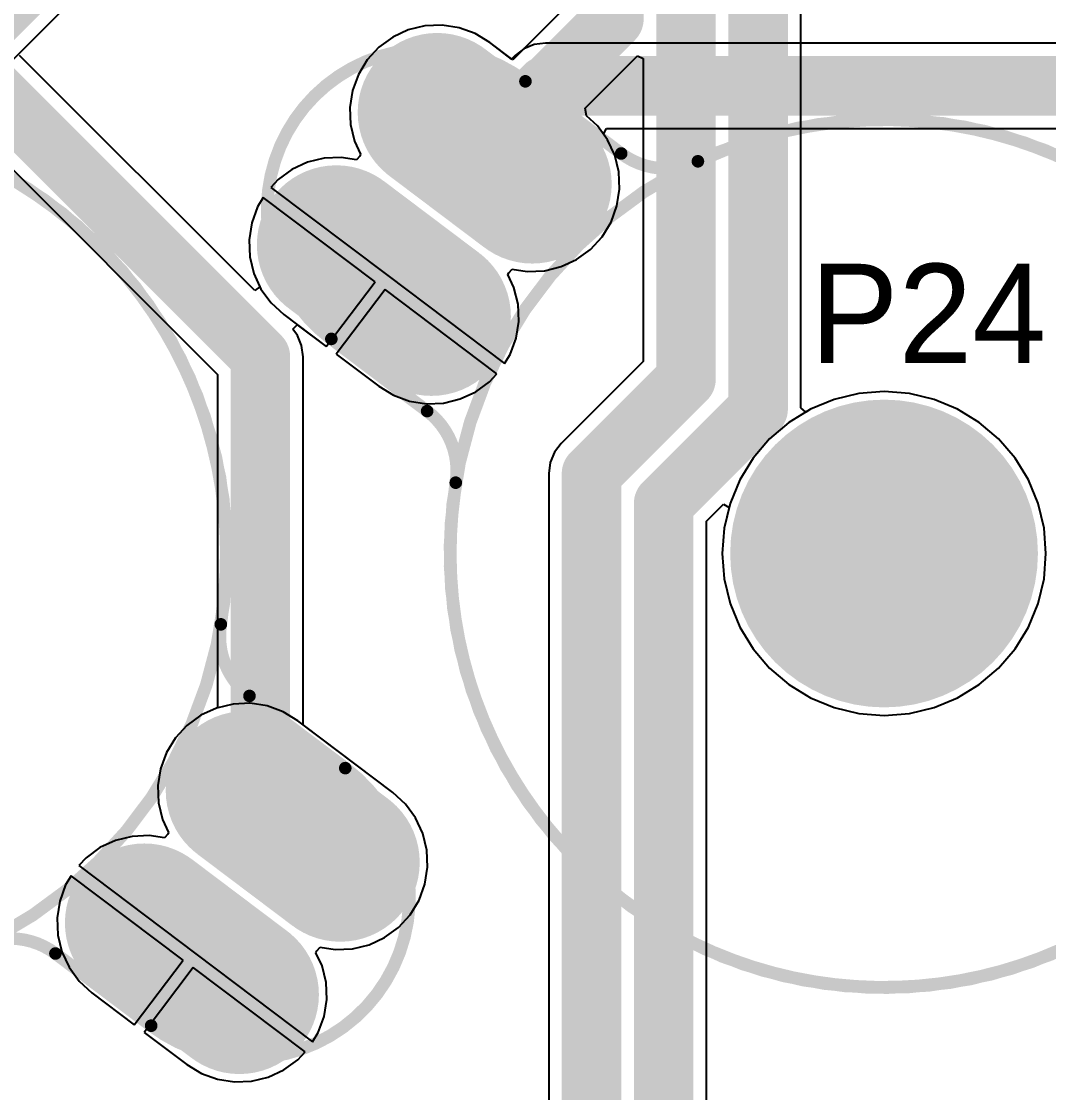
# Model space of a CAD drawing. Header units: millimetres. Extents: x -0.01 to 6.54, y 0.01 to 3.19.
# Drawn here: x 3.014 to 3.83, y 1.911 to 2.761 of the extents above; entities that cross this region are included whole.
import ezdxf

# ---------------------------------------------------------------- set-up
doc = ezdxf.new("R2010")
doc.units = ezdxf.units.MM
doc.header["$MEASUREMENT"] = 0
for name, color, linetype in [('BottomLayer', 5, 'Continuous'), ('BottomSolder', 6, 'Continuous'), ('MultiLayer', 9, 'Continuous'), ('PadHoleLayer', 156, 'Continuous'), ('TopLayer', 1, 'Continuous'), ('TopOverlay', 2, 'Continuous'), ('TopSolder', 216, 'Continuous'), ('ViaHoleLayer', 16, 'Continuous')]:
    doc.layers.add(name, color=color, linetype=linetype)

msp = doc.modelspace()

# ---------------------------------------------------------------- linework, layer by layer
at = {"layer": 'BottomLayer'}
for p, q in [((3.32149, 2.75435), (3.30915, 2.74863)), ((3.33471, 2.75755), (3.32149, 2.75435)), ((3.3483, 2.75812), (3.33471, 2.75755)), ((3.36174, 2.75602), (3.3483, 2.75812)), ((3.37451, 2.75134), (3.36174, 2.75602)), ((3.30915, 2.74863), (3.29816, 2.74061)), ((3.38613, 2.74425), (3.37451, 2.75134)), ((3.29816, 2.74061), (3.28895, 2.7306)), ((3.40347, 2.73119), (3.38613, 2.74425)), ((3.41328, 2.73937), (3.40626, 2.73398)), ((3.42146, 2.74276), (3.41328, 2.73937)), ((3.43024, 2.74391), (3.42146, 2.74276)), ((3.85524, 2.74391), (3.43024, 2.74391)), ((3.19962, 2.54744), (3.01307, 2.73398)), ((3.28895, 2.7306), (3.28187, 2.71898)), ((3.40626, 2.73398), (3.40347, 2.73119)), ((3.28187, 2.71898), (3.27719, 2.70621)), ((3.27719, 2.70621), (3.27509, 2.69277)), ((3.27509, 2.69277), (3.27565, 2.67918)), ((3.27565, 2.67918), (3.27886, 2.66596)), ((2.97505, 2.67609), (3.17018, 2.48095)), ((3.47638, 2.67163), (3.47864, 2.67609)), ((3.47962, 2.66719), (3.47638, 2.67163)), ((3.47864, 2.67609), (3.84119, 2.67609)), ((3.27886, 2.66596), (3.28364, 2.65565)), ((3.48534, 2.65485), (3.47962, 2.66719)), ((3.25471, 2.65255), (3.24149, 2.64935)), ((3.2683, 2.65312), (3.25471, 2.65255)), ((3.28035, 2.65123), (3.2683, 2.65312)), ((3.28305, 2.6542), (3.28035, 2.65123)), ((3.28364, 2.65565), (3.28305, 2.6542)), ((3.48854, 2.64163), (3.48534, 2.65485)), ((3.22915, 2.64363), (3.21816, 2.63561)), ((3.24149, 2.64935), (3.22915, 2.64363)), ((3.21816, 2.63561), (3.21235, 2.62929)), ((3.48911, 2.62804), (3.48854, 2.64163)), ((3.21235, 2.62929), (3.30511, 2.5594)), ((3.48701, 2.6146), (3.48911, 2.62804)), ((3.20634, 2.62131), (3.20187, 2.61398)), ((3.2951, 2.55442), (3.20634, 2.62131)), ((3.20187, 2.61398), (3.19719, 2.60121)), ((3.48233, 2.60183), (3.48701, 2.6146)), ((3.19719, 2.60121), (3.19509, 2.58777)), ((3.47525, 2.59021), (3.48233, 2.60183)), ((3.19509, 2.58777), (3.19565, 2.57418)), ((3.46603, 2.5802), (3.47525, 2.59021)), ((3.45505, 2.57219), (3.46603, 2.5802)), ((3.19565, 2.57418), (3.19886, 2.56096)), ((3.44271, 2.56646), (3.45505, 2.57219)), ((3.19886, 2.56096), (3.20378, 2.55034)), ((3.30511, 2.5594), (3.39786, 2.4895)), ((3.40056, 2.56017), (3.40115, 2.56161)), ((3.40534, 2.54985), (3.40056, 2.56017)), ((3.40115, 2.56161), (3.40385, 2.56458)), ((3.40385, 2.56458), (3.4159, 2.5627)), ((3.4159, 2.5627), (3.42949, 2.56326)), ((3.42949, 2.56326), (3.44271, 2.56646)), ((3.20378, 2.55034), (3.19962, 2.54744)), ((3.25635, 2.503), (3.2951, 2.55442)), ((3.40854, 2.53663), (3.40534, 2.54985)), ((3.30308, 2.5484), (3.26433, 2.49698)), ((3.39184, 2.48152), (3.30308, 2.5484)), ((3.40911, 2.52304), (3.40854, 2.53663)), ((3.22978, 2.51676), (3.23333, 2.52034)), ((3.23346, 2.51196), (3.22978, 2.51676)), ((3.23333, 2.52034), (3.25635, 2.503)), ((3.40701, 2.5096), (3.40911, 2.52304)), ((3.23685, 2.50378), (3.23346, 2.51196)), ((3.40233, 2.49683), (3.40701, 2.5096)), ((3.23801, 2.495), (3.23685, 2.50378)), ((3.23801, 2.20296), (3.23801, 2.495)), ((3.26433, 2.49698), (3.29807, 2.47156)), ((3.39786, 2.4895), (3.40233, 2.49683)), ((3.17018, 2.48095), (3.17018, 2.21647)), ((3.37505, 2.46719), (3.38603, 2.4752)), ((3.38603, 2.4752), (3.39184, 2.48152)), ((3.29807, 2.47156), (3.30968, 2.46447)), ((3.36271, 2.46146), (3.37505, 2.46719)), ((3.6789, 2.46577), (3.65929, 2.46106)), ((3.699, 2.46735), (3.6789, 2.46577)), ((3.7191, 2.46577), (3.699, 2.46735)), ((3.73871, 2.46106), (3.7191, 2.46577)), ((3.30968, 2.46447), (3.32246, 2.45979)), ((3.32246, 2.45979), (3.3359, 2.4577)), ((3.3359, 2.4577), (3.34949, 2.45826)), ((3.34949, 2.45826), (3.36271, 2.46146)), ((3.65929, 2.46106), (3.64066, 2.45334)), ((3.75734, 2.45334), (3.73871, 2.46106)), ((3.64066, 2.45334), (3.62347, 2.44281)), ((3.77454, 2.44281), (3.75734, 2.45334)), ((3.62347, 2.44281), (3.60813, 2.42971)), ((3.78987, 2.42971), (3.77454, 2.44281)), ((3.60813, 2.42971), (3.59504, 2.41438)), ((3.80297, 2.41438), (3.78987, 2.42971)), ((3.59504, 2.41438), (3.5845, 2.39718)), ((3.8135, 2.39718), (3.80297, 2.41438)), ((3.5845, 2.39718), (3.57679, 2.37855)), ((3.82122, 2.37855), (3.8135, 2.39718)), ((3.57679, 2.37855), (3.57208, 2.35895)), ((3.82593, 2.35895), (3.82122, 2.37855)), ((3.57208, 2.35895), (3.5705, 2.33884)), ((3.82751, 2.33884), (3.82593, 2.35895)), ((3.5705, 2.33884), (3.57208, 2.31874)), ((3.82593, 2.31874), (3.82751, 2.33884)), ((3.57208, 2.31874), (3.57679, 2.29913)), ((3.82122, 2.29913), (3.82593, 2.31874)), ((3.57679, 2.29913), (3.5845, 2.2805)), ((3.8135, 2.2805), (3.82122, 2.29913)), ((3.5845, 2.2805), (3.59504, 2.26331)), ((3.80297, 2.26331), (3.8135, 2.2805)), ((3.59504, 2.26331), (3.60813, 2.24798)), ((3.78987, 2.24798), (3.80297, 2.26331)), ((3.60813, 2.24798), (3.62347, 2.23488)), ((3.77454, 2.23488), (3.78987, 2.24798)), ((3.62347, 2.23488), (3.64066, 2.22434)), ((3.75734, 2.22434), (3.77454, 2.23488)), ((3.64066, 2.22434), (3.65929, 2.21663)), ((3.73871, 2.21663), (3.75734, 2.22434)), ((3.15682, 2.2105), (3.14583, 2.20248)), ((3.16916, 2.21623), (3.15682, 2.2105)), ((3.17018, 2.21647), (3.16916, 2.21623)), ((3.65929, 2.21663), (3.6789, 2.21192)), ((3.6789, 2.21192), (3.699, 2.21034)), ((3.699, 2.21034), (3.7191, 2.21192)), ((3.7191, 2.21192), (3.73871, 2.21663)), ((3.14583, 2.20248), (3.13662, 2.19248)), ((3.30925, 2.14927), (3.23801, 2.20296)), ((3.13662, 2.19248), (3.12953, 2.18086)), ((3.12953, 2.18086), (3.12485, 2.16809)), ((3.12485, 2.16809), (3.12276, 2.15465)), ((3.12276, 2.15465), (3.12332, 2.14106)), ((3.31926, 2.14006), (3.30925, 2.14927)), ((3.12332, 2.14106), (3.12652, 2.12784)), ((3.32728, 2.12907), (3.31926, 2.14006)), ((3.12652, 2.12784), (3.13131, 2.11752)), ((3.333, 2.11673), (3.32728, 2.12907)), ((3.13131, 2.11752), (3.13071, 2.11608)), ((3.33621, 2.10351), (3.333, 2.11673)), ((3.08916, 2.11123), (3.07682, 2.1055)), ((3.10238, 2.11443), (3.08916, 2.11123)), ((3.11597, 2.11499), (3.10238, 2.11443)), ((3.12802, 2.11311), (3.11597, 2.11499)), ((3.13071, 2.11608), (3.12802, 2.11311)), ((3.07682, 2.1055), (3.06583, 2.09748)), ((3.33677, 2.08992), (3.33621, 2.10351)), ((3.06583, 2.09748), (3.06002, 2.09117)), ((3.06002, 2.09117), (3.15277, 2.02128)), ((3.054, 2.08319), (3.04953, 2.07586)), ((3.14276, 2.0163), (3.054, 2.08319)), ((3.33467, 2.07648), (3.33677, 2.08992)), ((3.04953, 2.07586), (3.04485, 2.06309)), ((3.32999, 2.06371), (3.33467, 2.07648)), ((3.04485, 2.06309), (3.04276, 2.04965)), ((3.32291, 2.05209), (3.32999, 2.06371)), ((3.04276, 2.04965), (3.04332, 2.03606)), ((3.3137, 2.04208), (3.32291, 2.05209)), ((3.30271, 2.03406), (3.3137, 2.04208)), ((3.04332, 2.03606), (3.04652, 2.02284)), ((3.29037, 2.02834), (3.30271, 2.03406)), ((3.24822, 2.02204), (3.24881, 2.02349)), ((3.24881, 2.02349), (3.25151, 2.02646)), ((3.25151, 2.02646), (3.26356, 2.02457)), ((3.26356, 2.02457), (3.27715, 2.02514)), ((3.27715, 2.02514), (3.29037, 2.02834)), ((3.04652, 2.02284), (3.05225, 2.0105)), ((3.10401, 1.96488), (3.14276, 2.0163)), ((3.15277, 2.02128), (3.24553, 1.95138)), ((3.253, 2.01173), (3.24822, 2.02204)), ((3.05225, 2.0105), (3.06026, 1.99951)), ((3.15075, 2.01028), (3.112, 1.95886)), ((3.23951, 1.94339), (3.15075, 2.01028)), ((3.25621, 1.99851), (3.253, 2.01173)), ((3.06026, 1.99951), (3.07027, 1.9903)), ((3.25677, 1.98492), (3.25621, 1.99851)), ((3.07027, 1.9903), (3.10401, 1.96488)), ((3.25467, 1.97148), (3.25677, 1.98492)), ((3.24999, 1.95871), (3.25467, 1.97148)), ((3.112, 1.95886), (3.14574, 1.93343)), ((3.24553, 1.95138), (3.24999, 1.95871)), ((3.2337, 1.93708), (3.23951, 1.94339)), ((3.14574, 1.93343), (3.15735, 1.92635)), ((3.22271, 1.92906), (3.2337, 1.93708)), ((3.15735, 1.92635), (3.17012, 1.92167)), ((3.17012, 1.92167), (3.18356, 1.91957)), ((3.19715, 1.92014), (3.21037, 1.92334)), ((3.21037, 1.92334), (3.22271, 1.92906)), ((3.18356, 1.91957), (3.19715, 1.92014))]:
    msp.add_line(p, q, dxfattribs=at)
for points, const_width in [([(3.34437, 2.68884), (3.41983, 2.63197)], 0.11811), ([(2.98909, 2.71), (3.20409, 2.495)], 0.04724), ([(3.3821, 2.66186), (3.43024, 2.71)], 0.04724), ([(3.43024, 2.71), (3.85524, 2.71)], 0.04724), ([(3.3821, 2.66041), (3.3821, 2.66186)], 0.04724), ([(3.26437, 2.58384), (3.33983, 2.52697)], 0.11811), ([(3.20409, 2.14795), (3.20409, 2.495)], 0.04724), ([(3.26749, 2.09385), (3.19203, 2.15072)], 0.11811), ([(3.20409, 2.14795), (3.22976, 2.12228)], 0.04724), ([(3.18749, 1.98885), (3.11203, 2.04572)], 0.11811)]:
    msp.add_lwpolyline(points, dxfattribs=dict(at, const_width=const_width))
for points, const_width in [([(3.31484, 2.68884, 1), (3.3739, 2.68884, 1)], 0.05906), ([(3.41843, 2.71, 1), (3.44205, 2.71, 1)], 0.02362), ([(3.41843, 2.71, 1), (3.44205, 2.71, 1)], 0.02362), ([(3.3903, 2.63197, 1), (3.44936, 2.63197, 1)], 0.05906), ([(3.37029, 2.66186, 1), (3.39391, 2.66186, 1)], 0.02362), ([(3.37029, 2.66186, 1), (3.39391, 2.66186, 1)], 0.02362), ([(3.37029, 2.66041, 1), (3.39391, 2.66041, 1)], 0.02362), ([(3.23484, 2.58384, 1), (3.2939, 2.58384, 1)], 0.05906), ([(3.3103, 2.52697, 1), (3.36936, 2.52697, 1)], 0.05906), ([(3.19228, 2.495, 1), (3.21591, 2.495, 1)], 0.02362), ([(3.19228, 2.495, 1), (3.21591, 2.495, 1)], 0.02362), ([(3.63995, 2.33884, 1), (3.75806, 2.33884, 1)], 0.11811), ([(3.16251, 2.15072, 1), (3.22156, 2.15072, 1)], 0.05906), ([(3.19228, 2.14795, 1), (3.21591, 2.14795, 1)], 0.02362), ([(3.19228, 2.14795, 1), (3.21591, 2.14795, 1)], 0.02362), ([(3.23797, 2.09385, 1), (3.29702, 2.09385, 1)], 0.05906), ([(3.21795, 2.12228, 1), (3.24157, 2.12228, 1)], 0.02362), ([(3.08251, 2.04572, 1), (3.14156, 2.04572, 1)], 0.05906), ([(3.15797, 1.98885, 1), (3.21702, 1.98885, 1)], 0.05906)]:
    msp.add_lwpolyline(points, format="xyb", close=True, dxfattribs=dict(at, const_width=const_width))
at = {"layer": 'BottomSolder', "const_width": 0.12611}
for points in [[(3.34437, 2.68884), (3.41983, 2.63197)], [(3.26437, 2.58384), (3.33983, 2.52697)], [(3.26749, 2.09385), (3.19203, 2.15072)], [(3.18749, 1.98885), (3.11203, 2.04572)]]:
    msp.add_lwpolyline(points, dxfattribs=at)
at = {"layer": 'BottomSolder'}
for points, const_width in [([(3.31284, 2.68884, 1), (3.3759, 2.68884, 1)], 0.06306), ([(3.3883, 2.63197, 1), (3.45136, 2.63197, 1)], 0.06306), ([(3.23284, 2.58384, 1), (3.2959, 2.58384, 1)], 0.06306), ([(3.3083, 2.52697, 1), (3.37136, 2.52697, 1)], 0.06306), ([(3.63795, 2.33884, 1), (3.76006, 2.33884, 1)], 0.12211), ([(3.16051, 2.15072, 1), (3.22356, 2.15072, 1)], 0.06306), ([(3.23597, 2.09385, 1), (3.29902, 2.09385, 1)], 0.06306), ([(3.08051, 2.04572, 1), (3.14356, 2.04572, 1)], 0.06306), ([(3.15597, 1.98885, 1), (3.21902, 1.98885, 1)], 0.06306)]:
    msp.add_lwpolyline(points, format="xyb", close=True, dxfattribs=dict(at, const_width=const_width))
at = {"layer": 'MultiLayer', "const_width": 0.11811}
for points in [[(3.34437, 2.68884), (3.41983, 2.63197)], [(3.26437, 2.58384), (3.33983, 2.52697)], [(3.26749, 2.09385), (3.19203, 2.15072)], [(3.18749, 1.98885), (3.11203, 2.04572)]]:
    msp.add_lwpolyline(points, dxfattribs=at)
at = {"layer": 'MultiLayer'}
for points, const_width in [([(3.31484, 2.68884, 1), (3.3739, 2.68884, 1)], 0.05906), ([(3.3903, 2.63197, 1), (3.44936, 2.63197, 1)], 0.05906), ([(3.23484, 2.58384, 1), (3.2939, 2.58384, 1)], 0.05906), ([(3.3103, 2.52697, 1), (3.36936, 2.52697, 1)], 0.05906), ([(3.63995, 2.33884, 1), (3.75806, 2.33884, 1)], 0.11811), ([(3.16251, 2.15072, 1), (3.22156, 2.15072, 1)], 0.05906), ([(3.23797, 2.09385, 1), (3.29702, 2.09385, 1)], 0.05906), ([(3.08251, 2.04572, 1), (3.14156, 2.04572, 1)], 0.05906), ([(3.15797, 1.98885, 1), (3.21702, 1.98885, 1)], 0.05906)]:
    msp.add_lwpolyline(points, format="xyb", close=True, dxfattribs=dict(at, const_width=const_width))
at = {"layer": 'PadHoleLayer', "const_width": 0.01969}
for points in [[(3.37226, 2.66041, 1), (3.39194, 2.66041, 1)], [(3.29226, 2.55541, 1), (3.31194, 2.55541, 1)], [(3.21992, 2.12228, 1), (3.23961, 2.12228, 1)], [(3.13992, 2.01728, 1), (3.15961, 2.01728, 1)]]:
    msp.add_lwpolyline(points, format="xyb", close=True, dxfattribs=at)
at = {"layer": 'TopLayer'}
for p, q in [((3.63301, 2.45452), (3.63301, 3.0554)), ((2.70301, 2.42595), (3.28707, 3.01002)), ((3.45069, 2.77696), (3.4043, 2.73056)), ((3.32149, 2.75435), (3.30915, 2.74863)), ((3.33471, 2.75755), (3.32149, 2.75435)), ((3.3483, 2.75812), (3.33471, 2.75755)), ((3.36174, 2.75602), (3.3483, 2.75812)), ((3.37451, 2.75134), (3.36174, 2.75602)), ((3.30915, 2.74863), (3.29816, 2.74061)), ((3.38613, 2.74425), (3.37451, 2.75134)), ((3.29816, 2.74061), (3.28895, 2.7306)), ((3.4043, 2.73056), (3.38613, 2.74425)), ((3.28895, 2.7306), (3.28187, 2.71898)), ((3.46186, 2.69221), (3.50332, 2.73367)), ((3.50332, 2.73367), (3.50794, 2.73175)), ((3.50794, 2.73175), (3.50794, 2.49128)), ((3.28187, 2.71898), (3.27719, 2.70621)), ((3.27719, 2.70621), (3.27509, 2.69277)), ((3.27509, 2.69277), (3.27565, 2.67918)), ((3.4629, 2.68618), (3.46186, 2.69221)), ((3.4716, 2.67818), (3.4629, 2.68618)), ((3.27565, 2.67918), (3.27886, 2.66596)), ((3.47962, 2.66719), (3.4716, 2.67818)), ((3.27886, 2.66596), (3.28364, 2.65565)), ((3.48534, 2.65485), (3.47962, 2.66719)), ((3.25471, 2.65255), (3.24149, 2.64935)), ((3.2683, 2.65312), (3.25471, 2.65255)), ((3.28035, 2.65123), (3.2683, 2.65312)), ((3.28305, 2.6542), (3.28035, 2.65123)), ((3.28364, 2.65565), (3.28305, 2.6542)), ((3.48854, 2.64163), (3.48534, 2.65485)), ((3.22915, 2.64363), (3.21816, 2.63561)), ((3.24149, 2.64935), (3.22915, 2.64363)), ((3.21816, 2.63561), (3.21235, 2.62929)), ((3.48911, 2.62804), (3.48854, 2.64163)), ((3.21235, 2.62929), (3.30511, 2.5594)), ((3.48701, 2.6146), (3.48911, 2.62804)), ((3.20634, 2.62131), (3.20187, 2.61398)), ((3.2951, 2.55442), (3.20634, 2.62131)), ((3.20187, 2.61398), (3.19719, 2.60121)), ((3.48233, 2.60183), (3.48701, 2.6146)), ((3.19719, 2.60121), (3.19509, 2.58777)), ((3.47525, 2.59021), (3.48233, 2.60183)), ((3.19509, 2.58777), (3.19565, 2.57418)), ((3.46603, 2.5802), (3.47525, 2.59021)), ((3.45505, 2.57219), (3.46603, 2.5802)), ((3.19565, 2.57418), (3.19886, 2.56096)), ((3.44271, 2.56646), (3.45505, 2.57219)), ((3.19886, 2.56096), (3.20458, 2.54862)), ((3.30511, 2.5594), (3.39786, 2.4895)), ((3.40056, 2.56017), (3.40115, 2.56161)), ((3.40534, 2.54985), (3.40056, 2.56017)), ((3.40115, 2.56161), (3.40385, 2.56458)), ((3.40385, 2.56458), (3.4159, 2.5627)), ((3.4159, 2.5627), (3.42949, 2.56326)), ((3.42949, 2.56326), (3.44271, 2.56646)), ((3.25635, 2.503), (3.2951, 2.55442)), ((3.40854, 2.53663), (3.40534, 2.54985)), ((3.20458, 2.54862), (3.2126, 2.53763)), ((3.30308, 2.5484), (3.26433, 2.49698)), ((3.39184, 2.48152), (3.30308, 2.5484)), ((3.2126, 2.53763), (3.22261, 2.52842)), ((3.40911, 2.52304), (3.40854, 2.53663)), ((3.22261, 2.52842), (3.25635, 2.503)), ((3.40701, 2.5096), (3.40911, 2.52304)), ((3.40233, 2.49683), (3.40701, 2.5096)), ((3.26433, 2.49698), (3.29807, 2.47156)), ((3.39786, 2.4895), (3.40233, 2.49683)), ((3.50794, 2.49128), (3.44287, 2.42621)), ((3.37505, 2.46719), (3.38603, 2.4752)), ((3.38603, 2.4752), (3.39184, 2.48152)), ((3.29807, 2.47156), (3.30968, 2.46447)), ((3.36271, 2.46146), (3.37505, 2.46719)), ((3.6789, 2.46577), (3.65929, 2.46106)), ((3.699, 2.46735), (3.6789, 2.46577)), ((3.7191, 2.46577), (3.699, 2.46735)), ((3.73871, 2.46106), (3.7191, 2.46577)), ((3.30968, 2.46447), (3.32246, 2.45979)), ((3.32246, 2.45979), (3.3359, 2.4577)), ((3.3359, 2.4577), (3.34949, 2.45826)), ((3.34949, 2.45826), (3.36271, 2.46146)), ((3.65929, 2.46106), (3.64066, 2.45334)), ((3.75734, 2.45334), (3.73871, 2.46106)), ((3.63701, 2.4511), (3.63301, 2.45452)), ((3.64066, 2.45334), (3.63701, 2.4511)), ((3.77454, 2.44281), (3.75734, 2.45334)), ((3.78987, 2.42971), (3.77454, 2.44281)), ((3.44287, 2.42621), (3.43748, 2.41919)), ((3.80297, 2.41438), (3.78987, 2.42971)), ((3.43748, 2.41919), (3.43409, 2.41101)), ((3.8135, 2.39718), (3.80297, 2.41438)), ((3.43409, 2.41101), (3.43294, 2.40223)), ((3.43294, 2.40223), (3.43294, 1.89306)), ((3.82122, 2.37855), (3.8135, 2.39718)), ((3.55801, 2.36447), (3.5715, 2.37797)), ((3.5715, 2.37797), (3.57603, 2.37543)), ((3.57603, 2.37543), (3.57208, 2.35895)), ((3.82593, 2.35895), (3.82122, 2.37855)), ((3.55801, 1.05849), (3.55801, 2.36447)), ((3.57208, 2.35895), (3.5705, 2.33884)), ((3.82751, 2.33884), (3.82593, 2.35895)), ((3.5705, 2.33884), (3.57208, 2.31874)), ((3.82593, 2.31874), (3.82751, 2.33884)), ((3.57208, 2.31874), (3.57679, 2.29913)), ((3.82122, 2.29913), (3.82593, 2.31874)), ((3.57679, 2.29913), (3.5845, 2.2805)), ((3.8135, 2.2805), (3.82122, 2.29913)), ((3.5845, 2.2805), (3.59504, 2.26331)), ((3.80297, 2.26331), (3.8135, 2.2805)), ((3.59504, 2.26331), (3.60813, 2.24798)), ((3.78987, 2.24798), (3.80297, 2.26331)), ((3.60813, 2.24798), (3.62347, 2.23488)), ((3.77454, 2.23488), (3.78987, 2.24798)), ((3.62347, 2.23488), (3.64066, 2.22434)), ((3.75734, 2.22434), (3.77454, 2.23488)), ((3.18238, 2.21943), (3.16916, 2.21623)), ((3.19597, 2.21999), (3.18238, 2.21943)), ((3.20941, 2.21789), (3.19597, 2.21999)), ((3.64066, 2.22434), (3.65929, 2.21663)), ((3.73871, 2.21663), (3.75734, 2.22434)), ((3.15682, 2.2105), (3.14583, 2.20248)), ((3.16916, 2.21623), (3.15682, 2.2105)), ((3.22218, 2.21321), (3.20941, 2.21789)), ((3.23379, 2.20613), (3.22218, 2.21321)), ((3.65929, 2.21663), (3.6789, 2.21192)), ((3.6789, 2.21192), (3.699, 2.21034)), ((3.699, 2.21034), (3.7191, 2.21192)), ((3.7191, 2.21192), (3.73871, 2.21663)), ((3.14583, 2.20248), (3.13662, 2.19248)), ((3.30925, 2.14927), (3.23379, 2.20613)), ((3.13662, 2.19248), (3.12953, 2.18086)), ((3.12953, 2.18086), (3.12485, 2.16809)), ((3.12485, 2.16809), (3.12276, 2.15465)), ((3.12276, 2.15465), (3.12332, 2.14106)), ((3.31926, 2.14006), (3.30925, 2.14927)), ((3.12332, 2.14106), (3.12652, 2.12784)), ((3.32728, 2.12907), (3.31926, 2.14006)), ((3.12652, 2.12784), (3.13131, 2.11752)), ((3.333, 2.11673), (3.32728, 2.12907)), ((3.13131, 2.11752), (3.13071, 2.11608)), ((3.33621, 2.10351), (3.333, 2.11673)), ((3.08916, 2.11123), (3.07682, 2.1055)), ((3.10238, 2.11443), (3.08916, 2.11123)), ((3.11597, 2.11499), (3.10238, 2.11443)), ((3.12802, 2.11311), (3.11597, 2.11499)), ((3.13071, 2.11608), (3.12802, 2.11311)), ((3.07682, 2.1055), (3.06583, 2.09748)), ((3.33677, 2.08992), (3.33621, 2.10351)), ((3.06583, 2.09748), (3.06002, 2.09117)), ((3.06002, 2.09117), (3.15277, 2.02128)), ((3.054, 2.08319), (3.04953, 2.07586)), ((3.14276, 2.0163), (3.054, 2.08319)), ((3.33467, 2.07648), (3.33677, 2.08992)), ((3.04953, 2.07586), (3.04485, 2.06309)), ((3.32999, 2.06371), (3.33467, 2.07648)), ((3.04485, 2.06309), (3.04276, 2.04965)), ((3.32291, 2.05209), (3.32999, 2.06371)), ((3.04276, 2.04965), (3.04332, 2.03606)), ((3.3137, 2.04208), (3.32291, 2.05209)), ((3.30271, 2.03406), (3.3137, 2.04208)), ((3.04332, 2.03606), (3.04652, 2.02284)), ((3.29037, 2.02834), (3.30271, 2.03406)), ((3.24822, 2.02204), (3.24881, 2.02349)), ((3.24881, 2.02349), (3.25151, 2.02646)), ((3.25151, 2.02646), (3.26356, 2.02457)), ((3.26356, 2.02457), (3.27715, 2.02514)), ((3.27715, 2.02514), (3.29037, 2.02834)), ((3.04652, 2.02284), (3.05225, 2.0105)), ((3.10401, 1.96488), (3.14276, 2.0163)), ((3.15277, 2.02128), (3.24553, 1.95138)), ((3.253, 2.01173), (3.24822, 2.02204)), ((3.05225, 2.0105), (3.06026, 1.99951)), ((3.15075, 2.01028), (3.112, 1.95886)), ((3.23951, 1.94339), (3.15075, 2.01028)), ((3.25621, 1.99851), (3.253, 2.01173)), ((3.06026, 1.99951), (3.07027, 1.9903)), ((3.25677, 1.98492), (3.25621, 1.99851)), ((3.07027, 1.9903), (3.10401, 1.96488)), ((3.25467, 1.97148), (3.25677, 1.98492)), ((3.24999, 1.95871), (3.25467, 1.97148)), ((3.112, 1.95886), (3.14574, 1.93343)), ((3.24553, 1.95138), (3.24999, 1.95871)), ((3.2337, 1.93708), (3.23951, 1.94339)), ((3.14574, 1.93343), (3.15735, 1.92635)), ((3.22271, 1.92906), (3.2337, 1.93708)), ((3.15735, 1.92635), (3.17012, 1.92167)), ((3.17012, 1.92167), (3.18356, 1.91957)), ((3.19715, 1.92014), (3.21037, 1.92334)), ((3.21037, 1.92334), (3.22271, 1.92906)), ((3.18356, 1.91957), (3.19715, 1.92014))]:
    msp.add_line(p, q, dxfattribs=at)
for points, const_width in [([(3.59909, 2.45352), (3.59909, 3.05541)], 0.04724), ([(2.66909, 2.44), (3.26309, 3.034)], 0.04724), ([(3.54185, 2.47723), (3.54185, 3.01048)], 0.04724), ([(3.48461, 2.76291), (3.48461, 2.97172)], 0.04724), ([(3.3771, 2.65541), (3.48461, 2.76291)], 0.04724), ([(3.34437, 2.68884), (3.41983, 2.63197)], 0.11811), ([(3.26437, 2.58384), (3.33983, 2.52697)], 0.11811), ([(3.46685, 2.40223), (3.54185, 2.47723)], 0.04724), ([(3.52409, 2.37852), (3.59909, 2.45352)], 0.04724), ([(3.46685, 1.87902), (3.46685, 2.40223)], 0.04724), ([(3.52409, 1.05849), (3.52409, 2.37852)], 0.04724), ([(3.26749, 2.09385), (3.19203, 2.15072)], 0.11811), ([(3.18749, 1.98885), (3.11203, 2.04572)], 0.11811)]:
    msp.add_lwpolyline(points, dxfattribs=dict(at, const_width=const_width))
for points, const_width in [([(3.4728, 2.76291, 1), (3.49642, 2.76291, 1)], 0.02362), ([(3.4728, 2.76291, 1), (3.49642, 2.76291, 1)], 0.02362), ([(3.31484, 2.68884, 1), (3.3739, 2.68884, 1)], 0.05906), ([(3.3903, 2.63197, 1), (3.44936, 2.63197, 1)], 0.05906), ([(3.36529, 2.65541, 1), (3.38891, 2.65541, 1)], 0.02362), ([(3.23484, 2.58384, 1), (3.2939, 2.58384, 1)], 0.05906), ([(3.3103, 2.52697, 1), (3.36936, 2.52697, 1)], 0.05906), ([(3.53004, 2.47723, 1), (3.55366, 2.47723, 1)], 0.02362), ([(3.53004, 2.47723, 1), (3.55366, 2.47723, 1)], 0.02362), ([(3.58728, 2.45352, 1), (3.61091, 2.45352, 1)], 0.02362), ([(3.58728, 2.45352, 1), (3.61091, 2.45352, 1)], 0.02362), ([(3.63995, 2.33884, 1), (3.75806, 2.33884, 1)], 0.11811), ([(3.45504, 2.40223, 1), (3.47866, 2.40223, 1)], 0.02362), ([(3.45504, 2.40223, 1), (3.47866, 2.40223, 1)], 0.02362), ([(3.51228, 2.37852, 1), (3.53591, 2.37852, 1)], 0.02362), ([(3.51228, 2.37852, 1), (3.53591, 2.37852, 1)], 0.02362), ([(3.16251, 2.15072, 1), (3.22156, 2.15072, 1)], 0.05906), ([(3.23797, 2.09385, 1), (3.29702, 2.09385, 1)], 0.05906), ([(3.08251, 2.04572, 1), (3.14156, 2.04572, 1)], 0.05906), ([(3.15797, 1.98885, 1), (3.21702, 1.98885, 1)], 0.05906)]:
    msp.add_lwpolyline(points, format="xyb", close=True, dxfattribs=dict(at, const_width=const_width))
at = {"layer": 'TopOverlay', "const_width": 0.01}
for points in [[(3.26041, 2.50913, -1), (3.41442, 2.71351)], [(2.68514, 2.65005, -4.070095), (2.49299, 2.39506)], [(2.98058, 2.02764, -4.070095), (3.17273, 2.28263)], [(3.84672, 2.02764, -4.070095), (4.03887, 2.28263)], [(3.55128, 2.65005, -4.070095), (3.35913, 2.39506)], [(3.55128, 2.65005, -0.279169), (3.49042, 2.65624)], [(3.33641, 2.45186, -0.279169), (3.35913, 2.39506)], [(3.19545, 2.22583, -0.279169), (3.17273, 2.28263)], [(3.27145, 2.16856, -1), (3.11744, 1.96418)], [(2.98058, 2.02764, -0.279169), (3.04145, 2.02145)]]:
    msp.add_lwpolyline(points, format="xyb", dxfattribs=at)
for points in [[(3.41442, 2.71351), (3.49042, 2.65624)], [(3.26041, 2.50913), (3.33641, 2.45186)], [(3.19545, 2.22583), (3.27145, 2.16856)], [(3.04145, 2.02145), (3.11744, 1.96418)]]:
    msp.add_lwpolyline(points, dxfattribs=at)
at = {"layer": 'TopOverlay', "const_width": 0.005}
for points in [[(3.41192, 2.71351, 1), (3.41692, 2.71351, 1)], [(3.41192, 2.71351, 1), (3.41692, 2.71351, 1)], [(3.48792, 2.65624, 1), (3.49292, 2.65624, 1)], [(3.48792, 2.65624, 1), (3.49292, 2.65624, 1)], [(3.54878, 2.65005, 1), (3.55378, 2.65005, 1)], [(3.54878, 2.65005, 1), (3.55378, 2.65005, 1)], [(3.25791, 2.50913, 1), (3.26291, 2.50913, 1)], [(3.25791, 2.50913, 1), (3.26291, 2.50913, 1)], [(3.33391, 2.45186, 1), (3.33891, 2.45186, 1)], [(3.33391, 2.45186, 1), (3.33891, 2.45186, 1)], [(3.35663, 2.39506, 1), (3.36163, 2.39506, 1)], [(3.35663, 2.39506, 1), (3.36163, 2.39506, 1)], [(3.17023, 2.28263, 1), (3.17523, 2.28263, 1)], [(3.17023, 2.28263, 1), (3.17523, 2.28263, 1)], [(3.19295, 2.22583, 1), (3.19795, 2.22583, 1)], [(3.19295, 2.22583, 1), (3.19795, 2.22583, 1)], [(3.26895, 2.16856, 1), (3.27395, 2.16856, 1)], [(3.26895, 2.16856, 1), (3.27395, 2.16856, 1)], [(3.03895, 2.02145, 1), (3.04395, 2.02145, 1)], [(3.03895, 2.02145, 1), (3.04395, 2.02145, 1)], [(3.11494, 1.96418, 1), (3.11994, 1.96418, 1)], [(3.11494, 1.96418, 1), (3.11994, 1.96418, 1)]]:
    msp.add_lwpolyline(points, format="xyb", close=True, dxfattribs=at)
at = {"layer": 'TopSolder', "const_width": 0.12611}
for points in [[(3.34437, 2.68884), (3.41983, 2.63197)], [(3.26437, 2.58384), (3.33983, 2.52697)], [(3.26749, 2.09385), (3.19203, 2.15072)], [(3.18749, 1.98885), (3.11203, 2.04572)]]:
    msp.add_lwpolyline(points, dxfattribs=at)
at = {"layer": 'TopSolder'}
for points, const_width in [([(3.31284, 2.68884, 1), (3.3759, 2.68884, 1)], 0.06306), ([(3.3883, 2.63197, 1), (3.45136, 2.63197, 1)], 0.06306), ([(3.23284, 2.58384, 1), (3.2959, 2.58384, 1)], 0.06306), ([(3.3083, 2.52697, 1), (3.37136, 2.52697, 1)], 0.06306), ([(3.63795, 2.33884, 1), (3.76006, 2.33884, 1)], 0.12211), ([(3.16051, 2.15072, 1), (3.22356, 2.15072, 1)], 0.06306), ([(3.23597, 2.09385, 1), (3.29902, 2.09385, 1)], 0.06306), ([(3.08051, 2.04572, 1), (3.14356, 2.04572, 1)], 0.06306), ([(3.15597, 1.98885, 1), (3.21902, 1.98885, 1)], 0.06306)]:
    msp.add_lwpolyline(points, format="xyb", close=True, dxfattribs=dict(at, const_width=const_width))
at = {"layer": 'ViaHoleLayer', "const_width": 0.11811}
msp.add_lwpolyline([(3.63995, 2.33884, 1), (3.75806, 2.33884, 1)], format="xyb", close=True, dxfattribs=at)

# ---------------------------------------------------------------- texts
at = {"layer": 'TopOverlay'}
msp.add_text('P24', height=0.07874, rotation=360, dxfattribs=at).set_placement((3.64024, 2.49))

doc.saveas('drawing.dxf')
